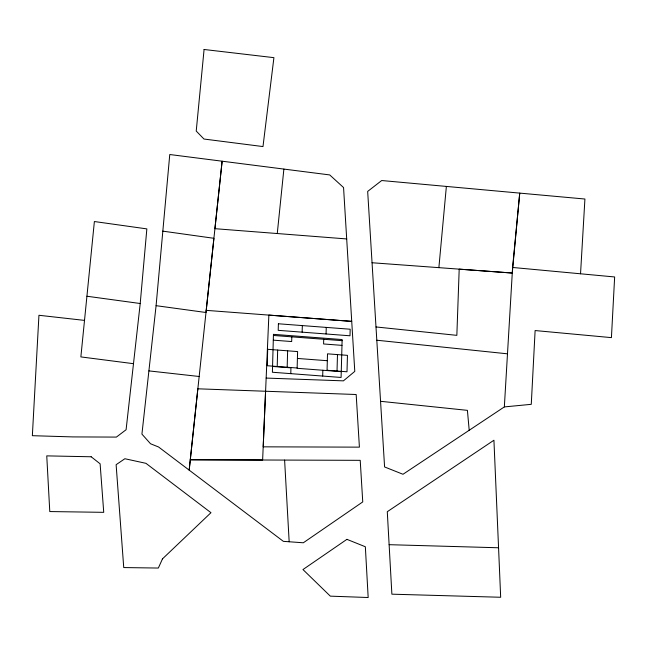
<?xml version="1.0" encoding="UTF-8"?>
<svg xmlns="http://www.w3.org/2000/svg" width="647" height="647" viewBox="0 0 647 647"><rect width="100%" height="100%" fill="white"/><g stroke="black" fill="none" stroke-linecap="round" stroke-linejoin="round"><path stroke-width="0.97" d="M277.207 366.493L277.66 350.059M287.171 367.245L287.632 350.82M290.786 373.642L290.948 367.836L272.557 366.445M291.813 336.852L291.684 341.551L273.293 340.152M302.141 332.162L302.327 325.587M322.691 376.061L322.853 370.254M323.718 339.271L323.589 343.969L341.98 345.361M326.072 333.973L326.25 327.398M327.05 370.569L327.511 353.836L347.455 355.349L346.994 371.782L327.058 370.27M337.022 371.022L337.483 354.596M265.585 391.265L263.192 446.834L359.408 447.142L356.173 394.508L197.836 388.807L189.183 470.151L222.123 161.216L214.917 228.682L346.695 238.937M376.004 326.953L456.847 335.348L459.192 269.16L512.262 273.034L519.735 193.113L381.698 180.529L367.674 191.415L384.585 466.948L402.992 474.275L504.345 406.914L512.602 267.462L519.735 193.113L584.92 199.025L580.537 273.802M133.492 363.687L140.213 303.516L146.853 228.892L94.381 221.533L80.867 356.909L133.492 363.687L126.092 429.737L116.387 437.089L72.893 436.911L32.35 435.69L38.941 315.275L84.506 320.394M206.215 310.358L351.725 321.373L268.869 315.097L262.625 460.025L190.283 459.766L360.217 460.332L362.749 501.918L303.322 542.776L283.37 541.353L158.58 446.996L150.533 443.761L141.928 434.113L156.089 305.675L169.765 154.52L329.711 174.925L343.557 187.549L354.782 371.386L343.411 380.857L266.152 378.074M438.876 267.648L446.373 186.417M277.264 233.535L283.879 169.093M504.345 406.914L531.268 404.326L535.118 330.552L611.423 337.629L614.65 276.965L512.602 267.462M389.13 544.685L498.562 547.774L500.673 597.262L391.88 594.181L387.286 511.712L493.928 440.235L498.562 547.774M372.041 262.747L512.262 273.034M273.422 335.461L342.117 340.67M297.41 358.446L327.317 360.711M297.143 368.006L267.235 365.733L267.688 349.307L297.604 351.572L297.135 368.305L341.252 371.645M376.821 340.225L507.491 353.82M380.557 401.302L467.409 410.352L469.204 430.279M148.899 370.893L199.171 376.489M86.933 296.237L140.213 303.516M156.089 305.675L205.989 312.501L213.914 238.298L162.745 231.133M284.607 460.074L289.169 541.765M273.455 334.345L272.395 372.251L341.09 377.46L342.142 339.554L273.455 334.345M278.396 323.775L278.21 330.342L349.995 335.785L350.181 329.218L278.396 323.775M204.08 49.479L196.227 131.05L203.975 139.032L262.989 146.57L273.916 57.656L204.08 49.479M162.478 558.871L158.345 568.05L123.739 567.565L116.12 464.692L124.871 458.731L145.947 463.325L210.971 512.691L162.478 558.871M346.921 539.347L302.966 569.554L330.318 596.146L368.175 597.521L365.345 546.755L346.921 539.347M91.17 456.774L46.754 455.876L49.779 511.559L103.73 512.335L100.115 463.802L91.17 456.774"/></g></svg>
